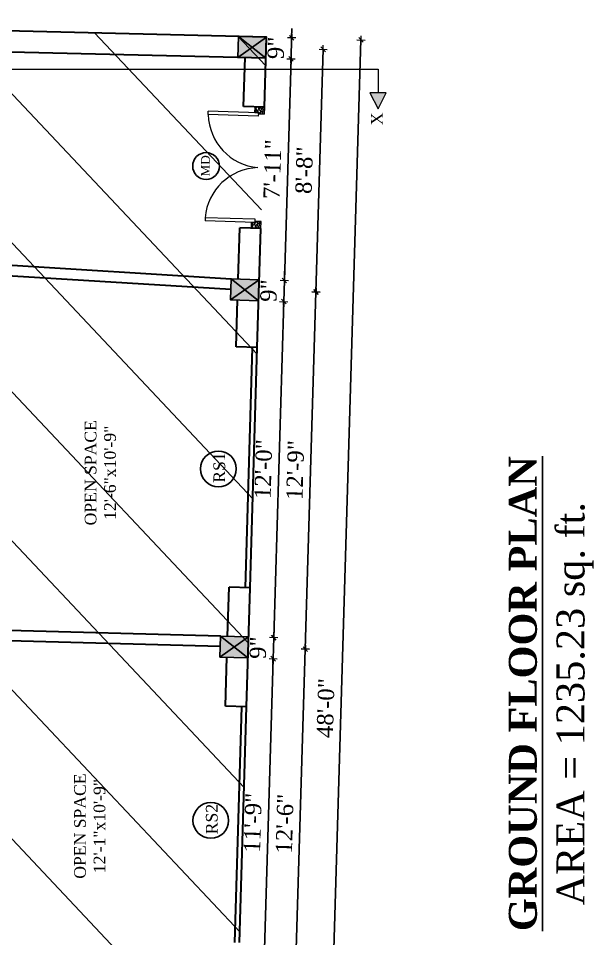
# Model space of a CAD drawing. Header units: inches. Extents: x 4069 to 291496, y -47643 to 12535.
# Drawn here: x 137178.2 to 137424.5, y -21025.5 to -20631.4 of the extents above; entities that cross this region are included whole.
import ezdxf

# ---------------------------------------------------------------- set-up
doc = ezdxf.new("R2010")
doc.units = ezdxf.units.IN
doc.header["$LTSCALE"] = 5
doc.header["$MEASUREMENT"] = 0
for name, color, linetype, lineweight in [('A-WALL', 7, 'Continuous', 9), ('Dimension', 7, 'Continuous', 18), ('DOOR', 62, 'Continuous', 0)]:
    doc.layers.add(name, color=color, linetype=linetype, lineweight=lineweight)
doc.layers.add('dim line', color=7, linetype='Continuous', lineweight=15, true_color=0xfab2b2)
doc.layers.add('TEXT', color=6, linetype='Continuous')
doc.layers.add('WALL', color=7, linetype='Continuous')
doc.styles.add('ordinary', font='times.ttf')
doc.dimstyles.new('Copy of 96', dxfattribs={"dimtxt": 7, "dimasz": 4, "dimexe": 0.5, "dimexo": 0.5, "dimgap": 3, "dimtad": 1, "dimdec": 1, "dimzin": 11, "dimdsep": 46, "dimlunit": 4, "dimtxsty": 'ordinary', "dimblk": 'OBLIQUE', "dimcen": 0.09, "dimse1": 1, "dimse2": 1, "dimclrt": 6, "dimazin": 0, "dimtfac": 1, "dimtdec": 1, "dimtix": 1, "dimtmove": 2, "dimatfit": 3, "dimldrblk": 'leader', "dimfxl": 0.5, "dimfxlon": 1, "dimtolj": 1, "dimtzin": 0, "dimarcsym": 0})

# ---------------------------------------------------------------- blocks, each defined once
blk = doc.blocks.new('C1a')
at = {"color": 1, "ltscale": 5}
for p, q in [((18657.75, 4625.76), (18648.75, 4625.76)), ((18648.75, 4625.76), (18648.82, 4613.76)), ((18657.82, 4613.76), (18657.75, 4625.76)), ((18648.82, 4613.76), (18657.82, 4613.76))]:
    blk.add_line(p, q, dxfattribs=at)
blk = doc.blocks.new('A$C27B36B59')
at = {"layer": 'DOOR'}
for p, q in [((0, 4), (0, 0)), ((2.5, 4), (0, 4)), ((2.5, 2.5), (2.5, 4)), ((0, 0), (3, 0)), ((3, 2.5), (2.5, 2.5)), ((3, 0), (3, 2.5))]:
    blk.add_line(p, q, dxfattribs=at)
for centre, radius, start, end in [((-1.4, -0.54), 4.75, 22.1411, 72.838), ((1.34, 2.09), 1.64, 45.138, 144.8948), ((2.21, 0.3), 2.49, 83.3149, 152.658), ((0.13, 0.37), 2.05, 349.4875, 93.6805), ((1.96, -0.47), 2.01, 58.7447, 166.495), ((-0.06, 0.32), 1.13, 343.542, 86.947), ((2.08, -0.4), 1.17, 38.2816, 160.1519)]:
    blk.add_arc(centre, radius, start, end, dxfattribs=at)
blk = doc.blocks.new('x-x')
at = {"ltscale": 5}
for points in [[(11364.03, -701.52), (11364.03, -694.51), (11357.15, -698.09)], [(11364.03, -1135.52), (11364.03, -1128.51), (11357.15, -1132.09)]]:
    blk.add_hatch(color=256, dxfattribs=at).paths.add_polyline_path(points)
for p, q in [((11364.03, -694.51), (11357.15, -698.09)), ((11364.03, -701.52), (11364.03, -694.51)), ((11357.15, -698.09), (11364.03, -701.52)), ((11374.13, -698.09), (11364.03, -698.09)), ((11374.13, -698.09), (11374.13, -1132.09)), ((11364.03, -1128.51), (11357.15, -1132.09)), ((11364.03, -1135.52), (11364.03, -1128.51)), ((11357.15, -1132.09), (11364.03, -1135.52)), ((11374.13, -1132.09), (11364.03, -1132.09))]:
    blk.add_line(p, q, dxfattribs=at)
at = {"layer": 'A-WALL', "color": 1, "ltscale": 5}
blk.add_line((11374.13, -1120.09), (11374.13, -1132.09), dxfattribs=at)
at = {"layer": 'TEXT', "style": 'ordinary'}
for p in [(11350.08, -700.97), (11350.08, -1134.1)]:
    blk.add_text('X', height=5, dxfattribs=at).set_placement(p)
blk = doc.blocks.new('oblique')
at = {"color": 0, "lineweight": -2}
blk.add_line((0.25, 0.25), (-0.25, -0.25), dxfattribs=at)
at = {"layer": 'dim line', "lineweight": 9}
for p, q in [((-0.4375, 0), (0.4375, 0)), ((0, 0.4375), (0, -0.4375))]:
    blk.add_line(p, q, dxfattribs=at)
blk = doc.blocks.new('*D3998')
at = {"layer": 'A-WALL', "color": 0, "lineweight": -2, "ltscale": 50, "transparency": 16777216}
blk.add_line((137308.72, -20644.59), (137305.62, -20748.54), dxfattribs=at)
at = {"layer": 'Defpoints', "color": 0, "ltscale": 50, "transparency": 16777216}
for p in [(137284.32, -20643.86), (137281.22, -20747.81), (137305.62, -20748.54)]:
    blk.add_point(p, dxfattribs=at)
at = {"layer": 'A-WALL', "color": 0, "lineweight": -2, "ltscale": 50, "transparency": 16777216, "xscale": 4, "yscale": 4, "zscale": 4}
for p, rotation in [((137308.72, -20644.59), 88.28998542814426), ((137305.62, -20748.54), 268.2899854281442)]:
    blk.add_blockref('oblique', p, dxfattribs=dict(at, rotation=rotation))
at = {"layer": 'A-WALL', "color": 6, "ltscale": 50, "transparency": 16777216, "insert": (137300.61, -20696.37), "char_height": 7, "attachment_point": 5, "rotation": 88.29, "style": 'ordinary'}
blk.add_mtext('\\A1;8\'-8"', dxfattribs=at)
blk = doc.blocks.new('_OBLIQUE')
at = {"color": 0, "linetype": 'ByBlock'}
blk.add_line((-0.5, -0.5), (0.5, 0.5), dxfattribs=at)
blk = doc.blocks.new('leader')
at = {"layer": 'Dimension'}
for p, q in [((0, -4.328), (0, 4.328)), ((-4.424, 0), (4.424, 0))]:
    blk.add_line(p, q, dxfattribs=at)
blk = doc.blocks.new('*D3999')
at = {"layer": 'A-WALL', "color": 0, "lineweight": -2, "ltscale": 50, "transparency": 16777216}
blk.add_line((137305.62, -20748.54), (137301.05, -20901.47), dxfattribs=at)
at = {"layer": 'Defpoints', "color": 0, "ltscale": 50, "transparency": 16777216}
for p in [(137281.22, -20747.81), (137276.65, -20900.75), (137301.05, -20901.47)]:
    blk.add_point(p, dxfattribs=at)
at = {"layer": 'A-WALL', "color": 0, "lineweight": -2, "ltscale": 50, "transparency": 16777216, "xscale": 4, "yscale": 4, "zscale": 4}
for p, rotation in [((137305.62, -20748.54), 88.2899854288991), ((137301.05, -20901.47), 268.2899854288991)]:
    blk.add_blockref('oblique', p, dxfattribs=dict(at, rotation=rotation))
at = {"layer": 'A-WALL', "color": 6, "ltscale": 50, "transparency": 16777216, "insert": (137296.77, -20824.81), "char_height": 7, "attachment_point": 5, "rotation": 88.29, "style": 'ordinary'}
blk.add_mtext('\\A1;12\'-9"', dxfattribs=at)
blk = doc.blocks.new('*D4000')
at = {"layer": 'A-WALL', "color": 0, "lineweight": -2, "ltscale": 50, "transparency": 16777216}
blk.add_line((137301.05, -20901.47), (137296.58, -21051.41), dxfattribs=at)
at = {"layer": 'Defpoints', "color": 0, "ltscale": 50, "transparency": 16777216}
for p in [(137276.65, -20900.75), (137272.17, -21050.68), (137296.58, -21051.41)]:
    blk.add_point(p, dxfattribs=at)
at = {"layer": 'A-WALL', "color": 0, "lineweight": -2, "ltscale": 50, "transparency": 16777216, "xscale": 4, "yscale": 4, "zscale": 4}
for p, rotation in [((137301.05, -20901.47), 88.2899854288991), ((137296.58, -21051.41), 268.2899854288991)]:
    blk.add_blockref('oblique', p, dxfattribs=dict(at, rotation=rotation))
at = {"layer": 'A-WALL', "color": 6, "ltscale": 50, "transparency": 16777216, "insert": (137292.26, -20976.25), "char_height": 7, "attachment_point": 5, "rotation": 88.29, "style": 'ordinary'}
blk.add_mtext('\\A1;12\'-6"', dxfattribs=at)
blk = doc.blocks.new('*D3864')
at = {"layer": 'A-WALL', "color": 0, "lineweight": -2, "ltscale": 50, "transparency": 16777216}
blk.add_line((137324.9, -20640.57), (137307.8, -21213.32), dxfattribs=at)
at = {"layer": 'Defpoints', "color": 0, "ltscale": 50, "transparency": 16777216}
for p in [(137284.45, -20639.36), (137267.35, -21212.11), (137307.8, -21213.32)]:
    blk.add_point(p, dxfattribs=at)
at = {"layer": 'A-WALL', "color": 0, "lineweight": -2, "ltscale": 50, "transparency": 16777216, "xscale": 4, "yscale": 4, "zscale": 4}
for p, rotation in [((137324.9, -20640.57), 88.2899854288991), ((137307.8, -21213.32), 268.2899854288991)]:
    blk.add_blockref('oblique', p, dxfattribs=dict(at, rotation=rotation))
at = {"layer": 'A-WALL', "color": 6, "ltscale": 50, "transparency": 16777216, "insert": (137309.79, -20926.75), "char_height": 7, "attachment_point": 5, "rotation": 88.29, "style": 'ordinary'}
blk.add_mtext('\\A1;48\'-0"', dxfattribs=at)
blk = doc.blocks.new('*D3865')
at = {"layer": 'A-WALL', "color": 0, "lineweight": -2, "ltscale": 50, "transparency": 16777216}
blk.add_line((137246.82, -21245.88), (136914.7, -21043.96), dxfattribs=at)
at = {"layer": 'Defpoints', "color": 0, "ltscale": 50, "transparency": 16777216}
for p in [(136935.23, -21010.19), (136914.7, -21043.96), (137267.35, -21212.11)]:
    blk.add_point(p, dxfattribs=at)
at = {"layer": 'A-WALL', "color": 0, "lineweight": -2, "ltscale": 50, "transparency": 16777216, "xscale": 4, "yscale": 4, "zscale": 4}
for p, rotation in [((136914.7, -21043.96), 148.7014709224075), ((137246.82, -21245.88), 328.7014709224075)]:
    blk.add_blockref('oblique', p, dxfattribs=dict(at, rotation=rotation))
at = {"layer": 'A-WALL', "color": 6, "ltscale": 50, "transparency": 16777216, "insert": (137084.17, -21139.32), "char_height": 7, "attachment_point": 5, "rotation": 328.7015, "style": 'ordinary'}
blk.add_mtext('\\A1;32\'-5"', dxfattribs=at)
blk = doc.blocks.new('*D3859')
at = {"layer": 'A-WALL', "color": 0, "lineweight": -2, "ltscale": 50, "transparency": 16777216}
blk.add_line((137283.06, -21046.5), (137287.27, -20905.57), dxfattribs=at)
at = {"layer": 'Defpoints', "color": 0, "ltscale": 50, "transparency": 16777216}
for p in [(137276.52, -20905.24), (137287.27, -20905.57), (137272.31, -21046.18)]:
    blk.add_point(p, dxfattribs=at)
at = {"layer": 'A-WALL', "color": 0, "lineweight": -2, "ltscale": 50, "transparency": 16777216, "xscale": 4, "yscale": 4, "zscale": 4}
for p, rotation in [((137287.27, -20905.57), 88.2899854288991), ((137283.06, -21046.5), 268.2899854288991)]:
    blk.add_blockref('oblique', p, dxfattribs=dict(at, rotation=rotation))
at = {"layer": 'A-WALL', "color": 6, "ltscale": 50, "transparency": 16777216, "insert": (137278.6, -20975.84), "char_height": 7, "attachment_point": 5, "rotation": 88.29, "style": 'ordinary'}
blk.add_mtext('\\A1;11\'-9"', dxfattribs=at)
blk = doc.blocks.new('*D3860')
at = {"layer": 'A-WALL', "color": 0, "lineweight": -2, "ltscale": 50, "transparency": 16777216}
for p, q in [((137287.54, -20896.57), (137287.66, -20892.57)), ((137287.27, -20905.57), (137287.54, -20896.57)), ((137287.27, -20905.57), (137287.15, -20909.56))]:
    blk.add_line(p, q, dxfattribs=at)
at = {"layer": 'Defpoints', "color": 0, "ltscale": 50, "transparency": 16777216}
for p in [(137276.78, -20896.25), (137287.54, -20896.57), (137276.52, -20905.24)]:
    blk.add_point(p, dxfattribs=at)
at = {"layer": 'A-WALL', "color": 0, "lineweight": -2, "ltscale": 50, "transparency": 16777216, "xscale": 4, "yscale": 4, "zscale": 4}
for p, rotation in [((137287.54, -20896.57), 268.2899854288991), ((137287.27, -20905.57), 88.2899854288991)]:
    blk.add_blockref('oblique', p, dxfattribs=dict(at, rotation=rotation))
at = {"layer": 'A-WALL', "color": 6, "ltscale": 50, "transparency": 16777216, "insert": (137280.84, -20900.87), "char_height": 7, "attachment_point": 5, "rotation": 88.29, "style": 'ordinary'}
blk.add_mtext('\\A1;9"', dxfattribs=at)
blk = doc.blocks.new('*D3861')
at = {"layer": 'A-WALL', "color": 0, "lineweight": -2, "ltscale": 50, "transparency": 16777216}
blk.add_line((137287.54, -20896.57), (137291.83, -20752.63), dxfattribs=at)
at = {"layer": 'Defpoints', "color": 0, "ltscale": 50, "transparency": 16777216}
for p in [(137281.08, -20752.31), (137291.83, -20752.63), (137276.78, -20896.25)]:
    blk.add_point(p, dxfattribs=at)
at = {"layer": 'A-WALL', "color": 0, "lineweight": -2, "ltscale": 50, "transparency": 16777216, "xscale": 4, "yscale": 4, "zscale": 4}
for p, rotation in [((137291.83, -20752.63), 88.2899854288991), ((137287.54, -20896.57), 268.2899854288991)]:
    blk.add_blockref('oblique', p, dxfattribs=dict(at, rotation=rotation))
at = {"layer": 'A-WALL', "color": 6, "ltscale": 50, "transparency": 16777216, "insert": (137283.13, -20824.41), "char_height": 7, "attachment_point": 5, "rotation": 88.29, "style": 'ordinary'}
blk.add_mtext('\\A1;12\'-0"', dxfattribs=at)
blk = doc.blocks.new('*D3862')
at = {"layer": 'A-WALL', "color": 0, "lineweight": -2, "ltscale": 50, "transparency": 16777216}
for p, q in [((137292.1, -20743.64), (137292.22, -20739.64)), ((137291.83, -20752.63), (137292.1, -20743.64)), ((137291.83, -20752.63), (137291.72, -20756.63))]:
    blk.add_line(p, q, dxfattribs=at)
at = {"layer": 'Defpoints', "color": 0, "ltscale": 50, "transparency": 16777216}
for p in [(137281.35, -20743.32), (137292.1, -20743.64), (137281.08, -20752.31)]:
    blk.add_point(p, dxfattribs=at)
at = {"layer": 'A-WALL', "color": 0, "lineweight": -2, "ltscale": 50, "transparency": 16777216, "xscale": 4, "yscale": 4, "zscale": 4}
for p, rotation in [((137292.1, -20743.64), 268.2899854288991), ((137291.83, -20752.63), 88.2899854288991)]:
    blk.add_blockref('oblique', p, dxfattribs=dict(at, rotation=rotation))
at = {"layer": 'A-WALL', "color": 6, "ltscale": 50, "transparency": 16777216, "insert": (137285.4, -20747.94), "char_height": 7, "attachment_point": 5, "rotation": 88.29, "style": 'ordinary'}
blk.add_mtext('\\A1;9"', dxfattribs=at)
blk = doc.blocks.new('*D3863')
at = {"layer": 'A-WALL', "color": 0, "lineweight": -2, "ltscale": 50, "transparency": 16777216}
blk.add_line((137292.1, -20743.64), (137294.94, -20648.68), dxfattribs=at)
at = {"layer": 'Defpoints', "color": 0, "ltscale": 50, "transparency": 16777216}
for p in [(137284.18, -20648.36), (137294.94, -20648.68), (137281.35, -20743.32)]:
    blk.add_point(p, dxfattribs=at)
at = {"layer": 'A-WALL', "color": 0, "lineweight": -2, "ltscale": 50, "transparency": 16777216, "xscale": 4, "yscale": 4, "zscale": 4}
for p, rotation in [((137294.94, -20648.68), 88.2899854288991), ((137292.1, -20743.64), 268.2899854288991)]:
    blk.add_blockref('oblique', p, dxfattribs=dict(at, rotation=rotation))
at = {"layer": 'A-WALL', "color": 6, "ltscale": 50, "transparency": 16777216, "insert": (137286.95, -20695.96), "char_height": 7, "attachment_point": 5, "rotation": 88.29, "style": 'ordinary'}
blk.add_mtext('\\A1;7\'-11"', dxfattribs=at)
blk = doc.blocks.new('*D3997')
at = {"layer": 'A-WALL', "color": 0, "lineweight": -2, "ltscale": 50, "transparency": 16777216}
for p, q in [((137295.21, -20639.68), (137295.33, -20635.69)), ((137294.94, -20648.68), (137295.21, -20639.68)), ((137294.94, -20648.68), (137294.82, -20652.68))]:
    blk.add_line(p, q, dxfattribs=at)
at = {"layer": 'Defpoints', "color": 0, "ltscale": 50, "transparency": 16777216}
for p in [(137284.45, -20639.36), (137295.21, -20639.68), (137284.18, -20648.36)]:
    blk.add_point(p, dxfattribs=at)
at = {"layer": 'A-WALL', "color": 0, "lineweight": -2, "ltscale": 50, "transparency": 16777216, "xscale": 4, "yscale": 4, "zscale": 4}
for p, rotation in [((137295.21, -20639.68), 268.2899854288991), ((137294.94, -20648.68), 88.2899854288991)]:
    blk.add_blockref('oblique', p, dxfattribs=dict(at, rotation=rotation))
at = {"layer": 'A-WALL', "color": 6, "ltscale": 50, "transparency": 16777216, "insert": (137288.51, -20643.99), "char_height": 7, "attachment_point": 5, "rotation": 88.29, "style": 'ordinary'}
blk.add_mtext('\\A1;9"', dxfattribs=at)

msp = doc.modelspace()

# ---------------------------------------------------------------- hatches: boundary and pattern name
at = {"layer": 'WALL', "linetype": 'ByBlock', "ltscale": 5, "true_color": 0xf8991e}
h = msp.add_hatch(dxfattribs=at)
h.set_pattern_fill('ANSI31', color=30, scale=350, angle=448.2899854)
h.set_pattern_definition([(133.29, (134491.15, -27576.4), (-31.8453, -29.999), [])])
h.paths.add_polyline_path([(137267.35397, -21212.10762), (136935.2316, -21010.18574), (136946.54132, -20631.35452), (137278.45551, -20639.18375), (137284.45283, -20639.3628)])
h = msp.add_hatch(color=30, dxfattribs=at)
h.dxf.hatch_style = 1
h.paths.add_polyline_path([(137284.45283, -20639.3628), (137278.32012, -20643.71872), (137284.18426, -20648.35896)])
h.paths.add_polyline_path([(137284.45283, -20639.3628), (137272.45598, -20639.07848), (137278.32012, -20643.71872)])
h.paths.add_polyline_path([(137272.45598, -20639.07848), (137272.1874, -20648.07465), (137278.32012, -20643.71872)])
h.paths.add_polyline_path([(137278.32012, -20643.71872), (137272.1874, -20648.07465), (137284.18426, -20648.35896)])
h = msp.add_hatch(color=30, dxfattribs=at)
h.dxf.hatch_style = 1
h.paths.add_polyline_path([(137275.21776, -20747.63552), (137281.0808, -20752.31256), (137281.34937, -20743.31657)])
h.paths.add_polyline_path([(137281.34937, -20743.31657), (137269.35472, -20742.95848), (137275.21776, -20747.63552)])
h.paths.add_polyline_path([(137275.21776, -20747.63552), (137269.35472, -20742.95848), (137269.08615, -20751.95447)])
h.paths.add_polyline_path([(137269.08615, -20751.95447), (137281.0808, -20752.31256), (137275.21776, -20747.63552)])
h = msp.add_hatch(color=30, dxfattribs=at)
h.dxf.hatch_style = 1
h.paths.add_polyline_path([(137270.65209, -20900.56738), (137276.51514, -20905.24443), (137276.78371, -20896.24843)])
h.paths.add_polyline_path([(137276.78371, -20896.24843), (137264.78905, -20895.89034), (137270.65209, -20900.56738)])
h.paths.add_polyline_path([(137270.65209, -20900.56738), (137264.78905, -20895.89034), (137264.52048, -20904.88633)])
h.paths.add_polyline_path([(137264.52048, -20904.88633), (137276.51514, -20905.24443), (137270.65209, -20900.56738)])

# ---------------------------------------------------------------- linework, layer by layer
at = {"color": 1, "ltscale": 5}
for p, q in [((137284.18426, -20648.35896), (137272.45598, -20639.07848)), ((137284.45283, -20639.3628), (137272.1874, -20648.07465)), ((137281.34937, -20743.31657), (137269.08615, -20751.95447)), ((137281.0808, -20752.31256), (137269.35472, -20742.95848)), ((137276.78371, -20896.24843), (137264.52048, -20904.88633)), ((137276.51514, -20905.24443), (137264.78905, -20895.89034))]:
    msp.add_line(p, q, dxfattribs=at)
at = {"layer": 'A-WALL', "lineweight": 30}
for p, q in [((137284.45283, -20639.3628), (137172.86104, -20636.71815)), ((137283.55761, -20669.34944), (137284.45283, -20639.3628)), ((137284.18426, -20648.35896), (137141.2217, -20644.97084)), ((137274.56161, -20669.08087), (137275.2423, -20648.14704)), ((137283.55761, -20669.34944), (137274.56161, -20669.08087)), ((137272.35338, -20743.048), (137273.00988, -20721.05771)), ((137282.00588, -20721.32628), (137273.00988, -20721.05771)), ((137280.48399, -20772.30357), (137282.00588, -20721.32628)), ((137150.52668, -20735.42248), (137269.35472, -20742.95848)), ((137150.38695, -20740.10299), (137269.22588, -20747.27396)), ((137271.488, -20772.035), (137272.08481, -20752.04399)), ((137280.48399, -20772.30357), (137271.488, -20772.035)), ((137275.41126, -20875.19802), (137278.48488, -20772.24389)), ((137277.41037, -20875.2577), (137280.48399, -20772.30357)), ((137267.78771, -20895.97986), (137268.41438, -20874.98913)), ((137277.41037, -20875.2577), (137268.41438, -20874.98913)), ((137275.88848, -20926.23499), (137277.41037, -20875.2577)), ((137264.78905, -20895.89037), (137145.82911, -20892.77262)), ((137264.65417, -20900.40819), (137145.69542, -20897.25076)), ((137266.89249, -20925.96642), (137267.51915, -20904.97586)), ((137275.88848, -20926.23499), (137266.89249, -20925.96642)), ((137270.87543, -21027.13033), (137273.88937, -20926.17531)), ((137272.87454, -21027.19001), (137275.88848, -20926.23499))]:
    msp.add_line(p, q, dxfattribs=at)
at = {"layer": 'DOOR', "ltscale": 0.5}
for p, q in [((137279.55939, -20669.23008), (137279.48777, -20671.62901)), ((137259.50033, -20672.53297), (137259.5421, -20671.13359)), ((137280.94234, -20673.1731), (137259.50033, -20672.53297)), ((137280.98412, -20671.77372), (137259.5421, -20671.13359)), ((137280.98412, -20671.77372), (137280.94234, -20673.1731)), ((137281.06915, -20672.27649), (137283.46808, -20672.3481)), ((137258.18136, -20716.71328), (137258.13958, -20718.11266)), ((137279.62337, -20717.35342), (137258.18136, -20716.71328)), ((137279.58159, -20718.75279), (137279.62337, -20717.35342)), ((137279.58159, -20718.75279), (137258.13958, -20718.11266)), ((137278.00766, -20721.20692), (137278.07928, -20718.80799)), ((137279.69647, -20718.256), (137282.0954, -20718.32762)), ((137282.00588, -20721.32628), (137282.0954, -20718.32762))]:
    msp.add_line(p, q, dxfattribs=at)
for centre, start, end in [((137282.87292, -20671.99299), 181.3234737, 264.8703767), ((137281.48011, -20718.6466), 91.7095941, 175.2564972)]:
    msp.add_arc(centre, 23.37883, start, end, dxfattribs=at)
at = {"layer": 'TEXT'}
for centre, radius in [((137258.58056, -20694.58188), 5.73028), ((137263.85008, -20824.29989), 7.64038), ((137260.60298, -20974.84235), 7.64038)]:
    msp.add_circle(centre, radius, dxfattribs=at)
at = {"layer": 'WALL', "color": 2, "linetype": 'ByBlock', "ltscale": 5}
for points in [[(137272.1874, -20648.07465), (137284.18426, -20648.35896), (137284.45283, -20639.3628), (137272.45598, -20639.07848)], [(137281.0808, -20752.31256), (137281.34937, -20743.31657), (137269.35472, -20742.95848), (137269.08615, -20751.95447)], [(137276.51514, -20905.24443), (137276.78371, -20896.24843), (137264.78905, -20895.89034), (137264.52048, -20904.88633)]]:
    msp.add_lwpolyline(points, close=True, dxfattribs=at)

# ---------------------------------------------------------------- block references
at = {"layer": 'A-WALL', "color": 1, "rotation": 89.99999999999999}
msp.add_blockref('x-x', (136200.13726, -32027.1947), dxfattribs=at)
at = {"layer": 'DOOR', "xscale": -1, "rotation": 88.28998542814132}
msp.add_blockref('A$C27B36B59', (137283.55761, -20669.34944), dxfattribs=at)
at = {"layer": 'DOOR', "rotation": 88.28998542814124}
msp.add_blockref('A$C27B36B59', (137282.00588, -20721.32628), dxfattribs=at)
at = {"layer": 'WALL', "color": 2, "linetype": 'ByBlock', "ltscale": 5, "rotation": 88.28998542814124}
msp.add_blockref('C1a', (141339.39019, -39426.55191), dxfattribs=at)

# ---------------------------------------------------------------- texts
at = {"layer": 'TEXT', "style": 'ordinary'}
for s, height, p in [('MD', 3.75, (137260.18164, -20699.0805)), ('RS1', 5, (137266.73846, -20830.23231)), ('RS2', 5, (137263.49136, -20980.77477))]:
    msp.add_text(s, height=height, rotation=90, dxfattribs=at).set_placement(p)
at = {"layer": 'TEXT', "char_height": 5, "attachment_point": 8, "rotation": 90, "style": 'ordinary'}
for s, insert in [('OPEN SPACE\\P12\'-6"x10\'-9"', (137220.02439, -20825.94946)), ('OPEN SPACE\\P12\'-1"x10\'-9"', (137215.50676, -20977.27244))]:
    msp.add_mtext_dynamic_manual_height_columns(s, width=101.5687276, gutter_width=1720.71691, heights=[0], dxfattribs=dict(at, insert=insert))
at = {"layer": 'TEXT', "char_height": 12, "width": 219.8150831, "attachment_point": 8, "rotation": 90, "style": 'ordinary'}
for s, insert in [('{\\fTimes New Roman|b1|i0|c0|p18;\\LGROUND FLOOR PLAN}', (137400.35989, -20920.58826)), ('AREA = 1235.23 sq. ft.', (137424.48287, -20924.89479))]:
    msp.add_mtext(s, dxfattribs=dict(at, insert=insert))

# ---------------------------------------------------------------- dimensions: what is measured, and where the dimension line sits
at = {"layer": 'A-WALL', "ltscale": 50}
dim = msp.add_linear_dim(base=(137307.79923, -21213.31508), p1=(137284.45283, -20639.3628), p2=(137267.35397, -21212.10762), angle=88.2899854, text='48\'-0"', dimstyle='Copy of 96', override={"dimdec": 0, "dimblk": 'oblique', "dimtdec": 0, "dimarcsym": 1}, dxfattribs=at)
dim.commit()
dim.dimension.update_dxf_attribs({"geometry": '*D3864', "text_midpoint": (137309.79102, -20926.7469)})
for base, p1, p2, picture, middle in [((137295.20703, -20639.68386), (137284.18426, -20648.35896), (137284.45283, -20639.3628), '*D3997', (137288.50501, -20643.98587)), ((137294.93846, -20648.68002), (137281.34937, -20743.31657), (137284.18426, -20648.35896), '*D3863', (137286.95328, -20695.96275)), ((137292.10357, -20743.63763), (137281.0808, -20752.31256), (137281.34937, -20743.31657), '*D3862', (137285.40155, -20747.93955)), ((137301.05188, -20901.47495), (137281.21509, -20747.81457), (137276.64942, -20900.74643), '*D3999', (137296.76698, -20824.81294)), ((137291.835, -20752.63362), (137276.78371, -20896.24843), (137281.0808, -20752.31256), '*D3861', (137283.12881, -20824.40578)), ((137287.5379, -20896.56949), (137276.51514, -20905.24443), (137276.78371, -20896.24843), '*D3860', (137280.83589, -20900.87141)), ((137296.57574, -21051.40815), (137276.64942, -20900.74643), (137272.17328, -21050.67963), '*D4000', (137292.25617, -20976.24577)), ((137287.26933, -20905.56548), (137272.30756, -21046.18163), (137276.51514, -20905.24443), '*D3859', (137278.59782, -20975.83801))]:
    dim = msp.add_linear_dim(base=base, p1=p1, p2=p2, angle=88.2899854, dimstyle='Copy of 96', override={"dimdec": 0, "dimblk": 'oblique', "dimtdec": 0, "dimarcsym": 1}, dxfattribs=at)
    dim.commit()
    dim.dimension.update_dxf_attribs({"geometry": picture, "text_midpoint": middle})
for p1, p2, distance, picture, middle in [((137284.31855, -20643.86088), (137281.21509, -20747.81457), 24.41333, '*D3998', (137300.61164, -20696.37047)), ((137267.35397, -21212.10762), (136935.2316, -21010.18574), 39.52759, '*D3865', (137084.16651, -21139.31609))]:
    dim = msp.add_aligned_dim(p1=p1, p2=p2, distance=distance, dimstyle='Copy of 96', override={"dimdec": 0, "dimblk": 'oblique', "dimtdec": 0, "dimarcsym": 1}, dxfattribs=at)
    dim.commit()
    dim.dimension.update_dxf_attribs({"geometry": picture, "text_midpoint": middle})

doc.saveas('drawing.dxf')
